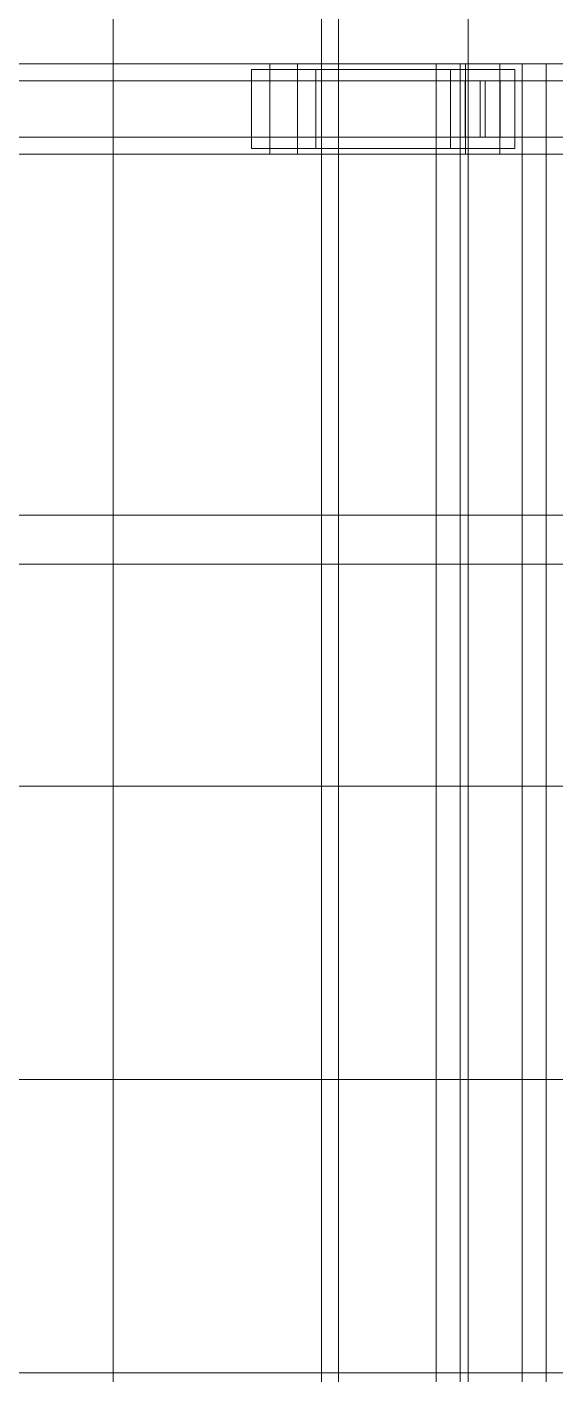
# Model space of a CAD drawing. Header units: millimetres. Extents: x -1970 to 34302, y -65268 to 6837.
# Drawn here: x 9081 to 9316, y -18130 to -17534 of the extents above; entities that cross this region are included whole.
import ezdxf

# ---------------------------------------------------------------- set-up
doc = ezdxf.new("R2010")
doc.units = ezdxf.units.MM
doc.layers.add('superior_C01', color=7, linetype='Continuous', lineweight=0)
doc.layers.add('superior_mezcladora', color=7, linetype='Continuous', lineweight=0)

msp = doc.modelspace()

# ---------------------------------------------------------------- linework, layer by layer
at = {"layer": 'superior_C01'}
for p, q in [((9189.09, -17550), (8046.028, -17550)), ((8058.203, -17550), (9201.265, -17550)), ((9275.837, -17550), (8132.775, -17550)), ((8147.994, -17550), (9291.056, -17550)), ((9189.09, -17550), (9189.09, -17590)), ((9201.265, -17550), (9189.09, -17550)), ((10332.152, -17550), (9189.09, -17550)), ((9201.265, -17590), (9201.265, -17550)), ((9201.265, -17550), (10344.327, -17550)), ((9300.976, -17550), (9262.874, -17550)), ((9262.874, -17550), (9262.874, -18450)), ((9273.527, -17550), (9262.874, -17550)), ((9273.527, -18450), (9273.527, -17550)), ((9273.527, -17550), (9311.629, -17550)), ((9275.837, -17550), (9275.837, -17590)), ((9291.056, -17550), (9275.837, -17550)), ((10418.899, -17550), (9275.837, -17550)), ((9291.056, -17590), (9291.056, -17550)), ((9291.056, -17550), (10434.118, -17550)), ((9300.976, -18450), (9300.976, -17550)), ((9300.976, -17550), (9311.629, -17550)), ((9311.629, -17550), (9311.629, -18450)), ((9282.365, -17557.5), (8051.034, -17557.5)), ((8053.197, -17557.5), (9284.528, -17557.5)), ((9209.466, -17552.5), (9180.889, -17552.5)), ((9180.889, -17552.5), (9180.889, -17587.5)), ((9269.158, -17552.5), (9180.889, -17552.5)), ((9209.466, -17587.5), (9209.466, -17552.5)), ((9209.466, -17552.5), (9297.735, -17552.5)), ((9269.158, -17587.5), (9269.158, -17552.5)), ((9269.158, -17552.5), (9297.735, -17552.5)), ((9275.652, -17557.5), (9291.241, -17557.5)), ((9275.652, -17582.5), (9275.652, -17557.5)), ((10330.445, -17557.5), (9275.652, -17557.5)), ((9282.365, -17557.5), (9282.365, -17582.5)), ((9284.528, -17557.5), (9282.365, -17557.5)), ((9284.528, -17582.5), (9284.528, -17557.5)), ((9291.241, -17557.5), (9291.241, -17582.5)), ((9291.241, -17557.5), (10346.034, -17557.5)), ((9297.735, -17552.5), (9297.735, -17587.5)), ((8051.034, -17582.5), (9282.365, -17582.5)), ((8053.197, -17582.5), (9284.528, -17582.5)), ((9180.889, -17587.5), (9209.466, -17587.5)), ((9269.158, -17587.5), (9180.889, -17587.5)), ((9297.735, -17587.5), (9209.466, -17587.5)), ((9297.735, -17587.5), (9269.158, -17587.5)), ((9291.241, -17582.5), (9275.652, -17582.5)), ((9275.652, -17582.5), (10330.445, -17582.5)), ((9282.365, -17582.5), (9284.528, -17582.5)), ((9291.241, -17582.5), (10346.034, -17582.5)), ((8046.028, -17590), (9189.09, -17590)), ((8058.203, -17590), (9201.265, -17590)), ((8132.775, -17590), (9275.837, -17590)), ((8147.994, -17590), (9291.056, -17590)), ((9189.09, -17590), (9201.265, -17590)), ((9189.09, -17590), (10332.152, -17590)), ((9201.265, -17590), (10344.327, -17590)), ((9275.837, -17590), (9291.056, -17590)), ((9275.837, -17590), (10418.899, -17590)), ((9291.056, -17590), (10434.118, -17590)), ((2005.168, -17750), (11044.69, -17750)), ((11046.22, -17750), (2006.698, -17750)), ((8953.606, -17771.702), (9382.488, -17771.702)), ((9384.305, -17771.702), (8955.423, -17771.702)), ((8974.445, -17870), (9403.327, -17870)), ((9405.143, -17870), (8976.261, -17870)), ((8974.445, -18000), (9403.327, -18000)), ((9405.143, -18000), (8976.261, -18000)), ((8974.445, -18130), (9403.327, -18130)), ((9405.143, -18130), (8976.261, -18130))]:
    msp.add_line(p, q, dxfattribs=at)
at = {"layer": 'superior_mezcladora'}
for p, q in [((9212.029, -17250), (9212.029, -18750)), ((9219.529, -18750), (9219.529, -17250)), ((9277.029, -18750), (9277.029, -17250)), ((9119.529, -18600), (9119.529, -17400))]:
    msp.add_line(p, q, dxfattribs=at)

doc.saveas('drawing.dxf')
